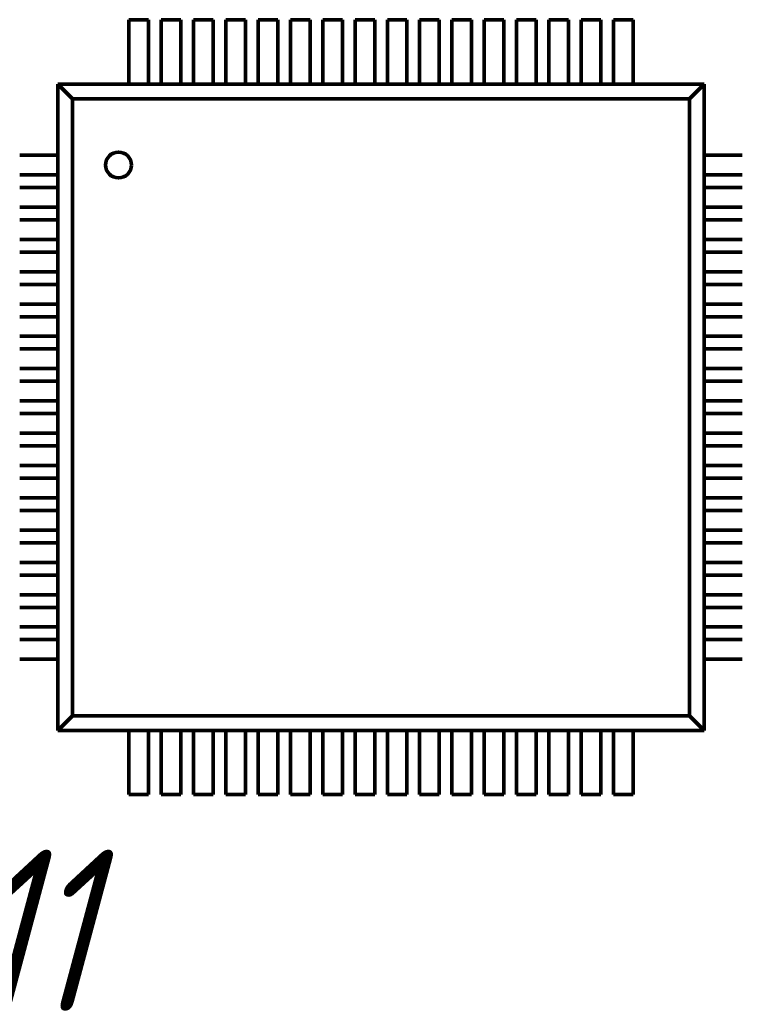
# Model space of a CAD drawing. Header units: millimetres. Extents: x 2803 to 446186229, y 1206 to 1506.
# Drawn here: x 2860.18 to 2871.36, y 1452.47 to 1467.81 of the extents above; entities that cross this region are included whole.
import ezdxf

# ---------------------------------------------------------------- set-up
doc = ezdxf.new("R2010")
doc.units = ezdxf.units.MM
doc.layers.add('Tonk', color=7, linetype='Continuous', lineweight=25)
doc.layers.add('Видимый контур (ГОСТ)', color=7, linetype='Continuous', lineweight=50)
doc.styles.get("Standard").update_dxf_attribs({"font": '', "width": 0.8, "oblique": 15})
doc.styles.get('Standard').set_extended_font_data('GOST type B')

msp = doc.modelspace()

# ---------------------------------------------------------------- linework, layer by layer
at = {"layer": 'Видимый контур (ГОСТ)'}
for p, q in [((2861.865, 1467.814), (2862.169, 1467.814)), ((2861.865, 1467.687), (2861.865, 1467.814)), ((2862.169, 1467.814), (2862.169, 1467.687)), ((2862.365, 1467.814), (2862.669, 1467.814)), ((2862.365, 1467.687), (2862.365, 1467.814)), ((2862.669, 1467.814), (2862.669, 1467.687)), ((2862.865, 1467.814), (2863.169, 1467.814)), ((2862.865, 1467.687), (2862.865, 1467.814)), ((2863.169, 1467.814), (2863.169, 1467.687)), ((2863.365, 1467.814), (2863.669, 1467.814)), ((2863.365, 1467.687), (2863.365, 1467.814)), ((2863.669, 1467.814), (2863.669, 1467.687)), ((2863.865, 1467.814), (2864.169, 1467.814)), ((2863.865, 1467.687), (2863.865, 1467.814)), ((2864.169, 1467.814), (2864.169, 1467.687)), ((2864.365, 1467.814), (2864.669, 1467.814)), ((2864.365, 1467.687), (2864.365, 1467.814)), ((2864.669, 1467.814), (2864.669, 1467.687)), ((2864.865, 1467.814), (2865.169, 1467.814)), ((2864.865, 1467.687), (2864.865, 1467.814)), ((2865.169, 1467.814), (2865.169, 1467.687)), ((2865.365, 1467.814), (2865.669, 1467.814)), ((2865.365, 1467.687), (2865.365, 1467.814)), ((2865.669, 1467.814), (2865.669, 1467.687)), ((2865.865, 1467.814), (2866.169, 1467.814)), ((2865.865, 1467.687), (2865.865, 1467.814)), ((2866.169, 1467.814), (2866.169, 1467.687)), ((2866.365, 1467.814), (2866.669, 1467.814)), ((2866.365, 1467.687), (2866.365, 1467.814)), ((2866.669, 1467.814), (2866.669, 1467.687)), ((2866.865, 1467.814), (2867.169, 1467.814)), ((2866.865, 1467.687), (2866.865, 1467.814)), ((2867.169, 1467.814), (2867.169, 1467.687)), ((2867.365, 1467.814), (2867.669, 1467.814)), ((2867.365, 1467.687), (2867.365, 1467.814)), ((2867.669, 1467.814), (2867.669, 1467.687)), ((2867.865, 1467.814), (2868.169, 1467.814)), ((2867.865, 1467.687), (2867.865, 1467.814)), ((2868.169, 1467.814), (2868.169, 1467.687)), ((2868.365, 1467.814), (2868.669, 1467.814)), ((2868.365, 1467.687), (2868.365, 1467.814)), ((2868.669, 1467.814), (2868.669, 1467.687)), ((2868.865, 1467.814), (2869.169, 1467.814)), ((2868.865, 1467.687), (2868.865, 1467.814)), ((2869.169, 1467.814), (2869.169, 1467.687)), ((2869.365, 1467.814), (2869.669, 1467.814)), ((2869.365, 1467.687), (2869.365, 1467.814)), ((2869.669, 1467.814), (2869.669, 1467.687)), ((2861.865, 1467.457), (2861.865, 1467.687)), ((2862.169, 1467.687), (2862.169, 1467.457)), ((2862.365, 1467.457), (2862.365, 1467.687)), ((2862.669, 1467.687), (2862.669, 1467.457)), ((2862.865, 1467.457), (2862.865, 1467.687)), ((2863.169, 1467.687), (2863.169, 1467.457)), ((2863.365, 1467.457), (2863.365, 1467.687)), ((2863.669, 1467.687), (2863.669, 1467.457)), ((2863.865, 1467.457), (2863.865, 1467.687)), ((2864.169, 1467.687), (2864.169, 1467.457)), ((2864.365, 1467.457), (2864.365, 1467.687)), ((2864.669, 1467.687), (2864.669, 1467.457)), ((2864.865, 1467.457), (2864.865, 1467.687)), ((2865.169, 1467.687), (2865.169, 1467.457)), ((2865.365, 1467.457), (2865.365, 1467.687)), ((2865.669, 1467.687), (2865.669, 1467.457)), ((2865.865, 1467.457), (2865.865, 1467.687)), ((2866.169, 1467.687), (2866.169, 1467.457)), ((2866.365, 1467.457), (2866.365, 1467.687)), ((2866.669, 1467.687), (2866.669, 1467.457)), ((2866.865, 1467.457), (2866.865, 1467.687)), ((2867.169, 1467.687), (2867.169, 1467.457)), ((2867.365, 1467.457), (2867.365, 1467.687)), ((2867.669, 1467.687), (2867.669, 1467.457)), ((2867.865, 1467.457), (2867.865, 1467.687)), ((2868.169, 1467.687), (2868.169, 1467.457)), ((2868.365, 1467.457), (2868.365, 1467.687)), ((2868.669, 1467.687), (2868.669, 1467.457)), ((2868.865, 1467.457), (2868.865, 1467.687)), ((2869.169, 1467.687), (2869.169, 1467.457)), ((2869.365, 1467.457), (2869.365, 1467.687)), ((2869.669, 1467.687), (2869.669, 1467.457)), ((2861.865, 1467.408), (2861.865, 1467.457)), ((2861.865, 1467.408), (2861.865, 1466.948)), ((2862.169, 1467.457), (2862.169, 1467.408)), ((2862.169, 1466.948), (2862.169, 1467.408)), ((2862.365, 1467.408), (2862.365, 1467.457)), ((2862.365, 1467.408), (2862.365, 1466.948)), ((2862.669, 1467.457), (2862.669, 1467.408)), ((2862.669, 1466.948), (2862.669, 1467.408)), ((2862.865, 1467.408), (2862.865, 1467.457)), ((2862.865, 1467.408), (2862.865, 1466.948)), ((2863.169, 1467.457), (2863.169, 1467.408)), ((2863.169, 1466.948), (2863.169, 1467.408)), ((2863.365, 1467.408), (2863.365, 1467.457)), ((2863.365, 1467.408), (2863.365, 1466.948)), ((2863.669, 1467.457), (2863.669, 1467.408)), ((2863.669, 1466.948), (2863.669, 1467.408)), ((2863.865, 1467.408), (2863.865, 1467.457)), ((2863.865, 1467.408), (2863.865, 1466.948)), ((2864.169, 1467.457), (2864.169, 1467.408)), ((2864.169, 1466.948), (2864.169, 1467.408)), ((2864.365, 1467.408), (2864.365, 1467.457)), ((2864.365, 1467.408), (2864.365, 1466.948)), ((2864.669, 1467.457), (2864.669, 1467.408)), ((2864.669, 1466.948), (2864.669, 1467.408)), ((2864.865, 1467.408), (2864.865, 1467.457)), ((2864.865, 1467.408), (2864.865, 1466.948)), ((2865.169, 1467.457), (2865.169, 1467.408)), ((2865.169, 1466.948), (2865.169, 1467.408)), ((2865.365, 1467.408), (2865.365, 1467.457)), ((2865.365, 1467.408), (2865.365, 1466.948)), ((2865.669, 1467.457), (2865.669, 1467.408)), ((2865.669, 1466.948), (2865.669, 1467.408)), ((2865.865, 1467.408), (2865.865, 1467.457)), ((2865.865, 1467.408), (2865.865, 1466.948)), ((2866.169, 1467.457), (2866.169, 1467.408)), ((2866.169, 1466.948), (2866.169, 1467.408)), ((2866.365, 1467.408), (2866.365, 1467.457)), ((2866.365, 1467.408), (2866.365, 1466.948)), ((2866.669, 1467.457), (2866.669, 1467.408)), ((2866.669, 1466.948), (2866.669, 1467.408)), ((2866.865, 1467.408), (2866.865, 1467.457)), ((2866.865, 1467.408), (2866.865, 1466.948)), ((2867.169, 1467.457), (2867.169, 1467.408)), ((2867.169, 1466.948), (2867.169, 1467.408)), ((2867.365, 1467.408), (2867.365, 1467.457)), ((2867.365, 1467.408), (2867.365, 1466.948)), ((2867.669, 1467.457), (2867.669, 1467.408)), ((2867.669, 1466.948), (2867.669, 1467.408)), ((2867.865, 1467.408), (2867.865, 1467.457)), ((2867.865, 1467.408), (2867.865, 1466.948)), ((2868.169, 1467.457), (2868.169, 1467.408)), ((2868.169, 1466.948), (2868.169, 1467.408)), ((2868.365, 1467.408), (2868.365, 1467.457)), ((2868.365, 1467.408), (2868.365, 1466.948)), ((2868.669, 1467.457), (2868.669, 1467.408)), ((2868.669, 1466.948), (2868.669, 1467.408)), ((2868.865, 1467.408), (2868.865, 1467.457)), ((2868.865, 1467.408), (2868.865, 1466.948)), ((2869.169, 1467.457), (2869.169, 1467.408)), ((2869.169, 1466.948), (2869.169, 1467.408)), ((2869.365, 1467.408), (2869.365, 1467.457)), ((2869.365, 1467.408), (2869.365, 1466.948)), ((2869.669, 1467.457), (2869.669, 1467.408)), ((2869.669, 1466.948), (2869.669, 1467.408)), ((2861.865, 1466.821), (2861.865, 1466.948)), ((2862.169, 1466.948), (2862.169, 1466.821)), ((2862.365, 1466.821), (2862.365, 1466.948)), ((2862.669, 1466.948), (2862.669, 1466.821)), ((2862.865, 1466.821), (2862.865, 1466.948)), ((2863.169, 1466.948), (2863.169, 1466.821)), ((2863.365, 1466.821), (2863.365, 1466.948)), ((2863.669, 1466.948), (2863.669, 1466.821)), ((2863.865, 1466.821), (2863.865, 1466.948)), ((2864.169, 1466.948), (2864.169, 1466.821)), ((2864.365, 1466.821), (2864.365, 1466.948)), ((2864.669, 1466.948), (2864.669, 1466.821)), ((2864.865, 1466.821), (2864.865, 1466.948)), ((2865.169, 1466.948), (2865.169, 1466.821)), ((2865.365, 1466.821), (2865.365, 1466.948)), ((2865.669, 1466.948), (2865.669, 1466.821)), ((2865.865, 1466.821), (2865.865, 1466.948)), ((2866.169, 1466.948), (2866.169, 1466.821)), ((2866.365, 1466.821), (2866.365, 1466.948)), ((2866.669, 1466.948), (2866.669, 1466.821)), ((2866.865, 1466.821), (2866.865, 1466.948)), ((2867.169, 1466.948), (2867.169, 1466.821)), ((2867.365, 1466.821), (2867.365, 1466.948)), ((2867.669, 1466.948), (2867.669, 1466.821)), ((2867.865, 1466.821), (2867.865, 1466.948)), ((2868.169, 1466.948), (2868.169, 1466.821)), ((2868.365, 1466.821), (2868.365, 1466.948)), ((2868.669, 1466.948), (2868.669, 1466.821)), ((2868.865, 1466.821), (2868.865, 1466.948)), ((2869.169, 1466.948), (2869.169, 1466.821)), ((2869.365, 1466.821), (2869.365, 1466.948)), ((2869.669, 1466.948), (2869.669, 1466.821)), ((2860.763, 1466.821), (2870.771, 1466.821)), ((2860.992, 1466.593), (2860.763, 1466.821)), ((2860.763, 1456.813), (2860.763, 1466.821)), ((2870.542, 1466.593), (2870.771, 1466.821)), ((2870.771, 1466.821), (2870.771, 1456.813)), ((2860.992, 1466.593), (2870.542, 1466.593)), ((2860.992, 1457.042), (2860.992, 1466.593)), ((2870.542, 1466.593), (2870.542, 1457.042)), ((2860.636, 1465.719), (2860.176, 1465.719)), ((2860.636, 1465.719), (2860.763, 1465.719)), ((2870.771, 1465.719), (2870.898, 1465.719)), ((2871.358, 1465.719), (2870.898, 1465.719)), ((2860.176, 1465.415), (2860.636, 1465.415)), ((2860.763, 1465.415), (2860.636, 1465.415)), ((2870.898, 1465.415), (2870.771, 1465.415)), ((2870.898, 1465.415), (2871.358, 1465.415)), ((2860.636, 1465.219), (2860.176, 1465.219)), ((2860.636, 1465.219), (2860.763, 1465.219)), ((2870.771, 1465.219), (2870.898, 1465.219)), ((2871.358, 1465.219), (2870.898, 1465.219)), ((2860.176, 1464.915), (2860.636, 1464.915)), ((2860.763, 1464.915), (2860.636, 1464.915)), ((2870.898, 1464.915), (2870.771, 1464.915)), ((2870.898, 1464.915), (2871.358, 1464.915)), ((2860.636, 1464.719), (2860.176, 1464.719)), ((2860.636, 1464.719), (2860.763, 1464.719)), ((2870.771, 1464.719), (2870.898, 1464.719)), ((2871.358, 1464.719), (2870.898, 1464.719)), ((2860.176, 1464.415), (2860.636, 1464.415)), ((2860.763, 1464.415), (2860.636, 1464.415)), ((2870.898, 1464.415), (2870.771, 1464.415)), ((2870.898, 1464.415), (2871.358, 1464.415)), ((2860.636, 1464.219), (2860.176, 1464.219)), ((2860.636, 1464.219), (2860.763, 1464.219)), ((2870.771, 1464.219), (2870.898, 1464.219)), ((2871.358, 1464.219), (2870.898, 1464.219)), ((2860.176, 1463.915), (2860.636, 1463.915)), ((2860.763, 1463.915), (2860.636, 1463.915)), ((2870.898, 1463.915), (2870.771, 1463.915)), ((2870.898, 1463.915), (2871.358, 1463.915)), ((2860.636, 1463.719), (2860.176, 1463.719)), ((2860.636, 1463.719), (2860.763, 1463.719)), ((2870.771, 1463.719), (2870.898, 1463.719)), ((2871.358, 1463.719), (2870.898, 1463.719)), ((2860.176, 1463.415), (2860.636, 1463.415)), ((2860.763, 1463.415), (2860.636, 1463.415)), ((2870.898, 1463.415), (2870.771, 1463.415)), ((2870.898, 1463.415), (2871.358, 1463.415)), ((2860.636, 1463.219), (2860.176, 1463.219)), ((2860.636, 1463.219), (2860.763, 1463.219)), ((2870.771, 1463.219), (2870.898, 1463.219)), ((2871.358, 1463.219), (2870.898, 1463.219)), ((2860.176, 1462.915), (2860.636, 1462.915)), ((2860.763, 1462.915), (2860.636, 1462.915)), ((2870.898, 1462.915), (2870.771, 1462.915)), ((2870.898, 1462.915), (2871.358, 1462.915)), ((2860.636, 1462.719), (2860.176, 1462.719)), ((2860.636, 1462.719), (2860.763, 1462.719)), ((2870.771, 1462.719), (2870.898, 1462.719)), ((2871.358, 1462.719), (2870.898, 1462.719)), ((2860.176, 1462.415), (2860.636, 1462.415)), ((2860.763, 1462.415), (2860.636, 1462.415)), ((2870.898, 1462.415), (2870.771, 1462.415)), ((2870.898, 1462.415), (2871.358, 1462.415)), ((2860.636, 1462.219), (2860.176, 1462.219)), ((2860.636, 1462.219), (2860.763, 1462.219)), ((2870.771, 1462.219), (2870.898, 1462.219)), ((2871.358, 1462.219), (2870.898, 1462.219)), ((2860.176, 1461.915), (2860.636, 1461.915)), ((2860.763, 1461.915), (2860.636, 1461.915)), ((2870.898, 1461.915), (2870.771, 1461.915)), ((2870.898, 1461.915), (2871.358, 1461.915)), ((2860.636, 1461.719), (2860.176, 1461.719)), ((2860.636, 1461.719), (2860.763, 1461.719)), ((2870.771, 1461.719), (2870.898, 1461.719)), ((2871.358, 1461.719), (2870.898, 1461.719)), ((2860.176, 1461.415), (2860.636, 1461.415)), ((2860.763, 1461.415), (2860.636, 1461.415)), ((2870.898, 1461.415), (2870.771, 1461.415)), ((2870.898, 1461.415), (2871.358, 1461.415)), ((2860.636, 1461.219), (2860.176, 1461.219)), ((2860.636, 1461.219), (2860.763, 1461.219)), ((2870.771, 1461.219), (2870.898, 1461.219)), ((2871.358, 1461.219), (2870.898, 1461.219)), ((2860.176, 1460.915), (2860.636, 1460.915)), ((2860.763, 1460.915), (2860.636, 1460.915)), ((2870.898, 1460.915), (2870.771, 1460.915)), ((2870.898, 1460.915), (2871.358, 1460.915)), ((2860.636, 1460.719), (2860.176, 1460.719)), ((2860.636, 1460.719), (2860.763, 1460.719)), ((2870.771, 1460.719), (2870.898, 1460.719)), ((2871.358, 1460.719), (2870.898, 1460.719)), ((2860.176, 1460.415), (2860.636, 1460.415)), ((2860.763, 1460.415), (2860.636, 1460.415)), ((2870.898, 1460.415), (2870.771, 1460.415)), ((2870.898, 1460.415), (2871.358, 1460.415)), ((2860.636, 1460.219), (2860.176, 1460.219)), ((2860.636, 1460.219), (2860.763, 1460.219)), ((2870.771, 1460.219), (2870.898, 1460.219)), ((2871.358, 1460.219), (2870.898, 1460.219)), ((2860.176, 1459.915), (2860.636, 1459.915)), ((2860.763, 1459.915), (2860.636, 1459.915)), ((2870.898, 1459.915), (2870.771, 1459.915)), ((2870.898, 1459.915), (2871.358, 1459.915)), ((2860.636, 1459.719), (2860.176, 1459.719)), ((2860.636, 1459.719), (2860.763, 1459.719)), ((2870.771, 1459.719), (2870.898, 1459.719)), ((2871.358, 1459.719), (2870.898, 1459.719)), ((2860.176, 1459.415), (2860.636, 1459.415)), ((2860.763, 1459.415), (2860.636, 1459.415)), ((2870.898, 1459.415), (2870.771, 1459.415)), ((2870.898, 1459.415), (2871.358, 1459.415)), ((2860.636, 1459.219), (2860.176, 1459.219)), ((2860.636, 1459.219), (2860.763, 1459.219)), ((2870.771, 1459.219), (2870.898, 1459.219)), ((2871.358, 1459.219), (2870.898, 1459.219)), ((2860.176, 1458.915), (2860.636, 1458.915)), ((2860.763, 1458.915), (2860.636, 1458.915)), ((2870.898, 1458.915), (2870.771, 1458.915)), ((2870.898, 1458.915), (2871.358, 1458.915)), ((2860.636, 1458.719), (2860.176, 1458.719)), ((2860.636, 1458.719), (2860.763, 1458.719)), ((2870.771, 1458.719), (2870.898, 1458.719)), ((2871.358, 1458.719), (2870.898, 1458.719)), ((2860.176, 1458.415), (2860.636, 1458.415)), ((2860.763, 1458.415), (2860.636, 1458.415)), ((2870.898, 1458.415), (2870.771, 1458.415)), ((2870.898, 1458.415), (2871.358, 1458.415)), ((2860.636, 1458.219), (2860.176, 1458.219)), ((2860.636, 1458.219), (2860.763, 1458.219)), ((2870.771, 1458.219), (2870.898, 1458.219)), ((2871.358, 1458.219), (2870.898, 1458.219)), ((2860.176, 1457.915), (2860.636, 1457.915)), ((2860.763, 1457.915), (2860.636, 1457.915)), ((2870.898, 1457.915), (2870.771, 1457.915)), ((2870.898, 1457.915), (2871.358, 1457.915)), ((2860.763, 1456.813), (2860.992, 1457.042)), ((2870.542, 1457.042), (2860.992, 1457.042)), ((2870.542, 1457.042), (2870.771, 1456.813)), ((2870.771, 1456.813), (2860.763, 1456.813)), ((2861.865, 1456.686), (2861.865, 1456.813)), ((2862.169, 1456.813), (2862.169, 1456.686)), ((2862.365, 1456.686), (2862.365, 1456.813)), ((2862.669, 1456.813), (2862.669, 1456.686)), ((2862.865, 1456.686), (2862.865, 1456.813)), ((2863.169, 1456.813), (2863.169, 1456.686)), ((2863.365, 1456.686), (2863.365, 1456.813)), ((2863.669, 1456.813), (2863.669, 1456.686)), ((2863.865, 1456.686), (2863.865, 1456.813)), ((2864.169, 1456.813), (2864.169, 1456.686)), ((2864.365, 1456.686), (2864.365, 1456.813)), ((2864.669, 1456.813), (2864.669, 1456.686)), ((2864.865, 1456.686), (2864.865, 1456.813)), ((2865.169, 1456.813), (2865.169, 1456.686)), ((2865.365, 1456.686), (2865.365, 1456.813)), ((2865.669, 1456.813), (2865.669, 1456.686)), ((2865.865, 1456.686), (2865.865, 1456.813)), ((2866.169, 1456.813), (2866.169, 1456.686)), ((2866.365, 1456.686), (2866.365, 1456.813)), ((2866.669, 1456.813), (2866.669, 1456.686)), ((2866.865, 1456.686), (2866.865, 1456.813)), ((2867.169, 1456.813), (2867.169, 1456.686)), ((2867.365, 1456.686), (2867.365, 1456.813)), ((2867.669, 1456.813), (2867.669, 1456.686)), ((2867.865, 1456.686), (2867.865, 1456.813)), ((2868.169, 1456.813), (2868.169, 1456.686)), ((2868.365, 1456.686), (2868.365, 1456.813)), ((2868.669, 1456.813), (2868.669, 1456.686)), ((2868.865, 1456.686), (2868.865, 1456.813)), ((2869.169, 1456.813), (2869.169, 1456.686)), ((2869.365, 1456.686), (2869.365, 1456.813)), ((2869.669, 1456.813), (2869.669, 1456.686)), ((2861.865, 1456.686), (2861.865, 1456.227)), ((2862.169, 1456.227), (2862.169, 1456.686)), ((2862.365, 1456.686), (2862.365, 1456.227)), ((2862.669, 1456.227), (2862.669, 1456.686)), ((2862.865, 1456.686), (2862.865, 1456.227)), ((2863.169, 1456.227), (2863.169, 1456.686)), ((2863.365, 1456.686), (2863.365, 1456.227)), ((2863.669, 1456.227), (2863.669, 1456.686)), ((2863.865, 1456.686), (2863.865, 1456.227)), ((2864.169, 1456.227), (2864.169, 1456.686)), ((2864.365, 1456.686), (2864.365, 1456.227)), ((2864.669, 1456.227), (2864.669, 1456.686)), ((2864.865, 1456.686), (2864.865, 1456.227)), ((2865.169, 1456.227), (2865.169, 1456.686)), ((2865.365, 1456.686), (2865.365, 1456.227)), ((2865.669, 1456.227), (2865.669, 1456.686)), ((2865.865, 1456.686), (2865.865, 1456.227)), ((2866.169, 1456.227), (2866.169, 1456.686)), ((2866.365, 1456.686), (2866.365, 1456.227)), ((2866.669, 1456.227), (2866.669, 1456.686)), ((2866.865, 1456.686), (2866.865, 1456.227)), ((2867.169, 1456.227), (2867.169, 1456.686)), ((2867.365, 1456.686), (2867.365, 1456.227)), ((2867.669, 1456.227), (2867.669, 1456.686)), ((2867.865, 1456.686), (2867.865, 1456.227)), ((2868.169, 1456.227), (2868.169, 1456.686)), ((2868.365, 1456.686), (2868.365, 1456.227)), ((2868.669, 1456.227), (2868.669, 1456.686)), ((2868.865, 1456.686), (2868.865, 1456.227)), ((2869.169, 1456.227), (2869.169, 1456.686)), ((2869.365, 1456.686), (2869.365, 1456.227)), ((2869.669, 1456.227), (2869.669, 1456.686)), ((2861.865, 1456.177), (2861.865, 1456.227)), ((2861.865, 1455.947), (2861.865, 1456.177)), ((2862.169, 1456.227), (2862.169, 1456.177)), ((2862.169, 1456.177), (2862.169, 1455.947)), ((2862.365, 1456.177), (2862.365, 1456.227)), ((2862.365, 1455.947), (2862.365, 1456.177)), ((2862.669, 1456.227), (2862.669, 1456.177)), ((2862.669, 1456.177), (2862.669, 1455.947)), ((2862.865, 1456.177), (2862.865, 1456.227)), ((2862.865, 1455.947), (2862.865, 1456.177)), ((2863.169, 1456.227), (2863.169, 1456.177)), ((2863.169, 1456.177), (2863.169, 1455.947)), ((2863.365, 1456.177), (2863.365, 1456.227)), ((2863.365, 1455.947), (2863.365, 1456.177)), ((2863.669, 1456.227), (2863.669, 1456.177)), ((2863.669, 1456.177), (2863.669, 1455.947)), ((2863.865, 1456.177), (2863.865, 1456.227)), ((2863.865, 1455.947), (2863.865, 1456.177)), ((2864.169, 1456.227), (2864.169, 1456.177)), ((2864.169, 1456.177), (2864.169, 1455.947)), ((2864.365, 1456.177), (2864.365, 1456.227)), ((2864.365, 1455.947), (2864.365, 1456.177)), ((2864.669, 1456.227), (2864.669, 1456.177)), ((2864.669, 1456.177), (2864.669, 1455.947)), ((2864.865, 1456.177), (2864.865, 1456.227)), ((2864.865, 1455.947), (2864.865, 1456.177)), ((2865.169, 1456.227), (2865.169, 1456.177)), ((2865.169, 1456.177), (2865.169, 1455.947)), ((2865.365, 1456.177), (2865.365, 1456.227)), ((2865.365, 1455.947), (2865.365, 1456.177)), ((2865.669, 1456.227), (2865.669, 1456.177)), ((2865.669, 1456.177), (2865.669, 1455.947)), ((2865.865, 1456.177), (2865.865, 1456.227)), ((2865.865, 1455.947), (2865.865, 1456.177)), ((2866.169, 1456.227), (2866.169, 1456.177)), ((2866.169, 1456.177), (2866.169, 1455.947)), ((2866.365, 1456.177), (2866.365, 1456.227)), ((2866.365, 1455.947), (2866.365, 1456.177)), ((2866.669, 1456.227), (2866.669, 1456.177)), ((2866.669, 1456.177), (2866.669, 1455.947)), ((2866.865, 1456.177), (2866.865, 1456.227)), ((2866.865, 1455.947), (2866.865, 1456.177)), ((2867.169, 1456.227), (2867.169, 1456.177)), ((2867.169, 1456.177), (2867.169, 1455.947)), ((2867.365, 1456.177), (2867.365, 1456.227)), ((2867.365, 1455.947), (2867.365, 1456.177)), ((2867.669, 1456.227), (2867.669, 1456.177)), ((2867.669, 1456.177), (2867.669, 1455.947)), ((2867.865, 1456.177), (2867.865, 1456.227)), ((2867.865, 1455.947), (2867.865, 1456.177)), ((2868.169, 1456.227), (2868.169, 1456.177)), ((2868.169, 1456.177), (2868.169, 1455.947)), ((2868.365, 1456.177), (2868.365, 1456.227)), ((2868.365, 1455.947), (2868.365, 1456.177)), ((2868.669, 1456.227), (2868.669, 1456.177)), ((2868.669, 1456.177), (2868.669, 1455.947)), ((2868.865, 1456.177), (2868.865, 1456.227)), ((2868.865, 1455.947), (2868.865, 1456.177)), ((2869.169, 1456.227), (2869.169, 1456.177)), ((2869.169, 1456.177), (2869.169, 1455.947)), ((2869.365, 1456.177), (2869.365, 1456.227)), ((2869.365, 1455.947), (2869.365, 1456.177)), ((2869.669, 1456.227), (2869.669, 1456.177)), ((2869.669, 1456.177), (2869.669, 1455.947)), ((2861.865, 1455.82), (2861.865, 1455.947)), ((2862.169, 1455.947), (2862.169, 1455.82)), ((2862.365, 1455.82), (2862.365, 1455.947)), ((2862.669, 1455.947), (2862.669, 1455.82)), ((2862.865, 1455.82), (2862.865, 1455.947)), ((2863.169, 1455.947), (2863.169, 1455.82)), ((2863.365, 1455.82), (2863.365, 1455.947)), ((2863.669, 1455.947), (2863.669, 1455.82)), ((2863.865, 1455.82), (2863.865, 1455.947)), ((2864.169, 1455.947), (2864.169, 1455.82)), ((2864.365, 1455.82), (2864.365, 1455.947)), ((2864.669, 1455.947), (2864.669, 1455.82)), ((2864.865, 1455.82), (2864.865, 1455.947)), ((2865.169, 1455.947), (2865.169, 1455.82)), ((2865.365, 1455.82), (2865.365, 1455.947)), ((2865.669, 1455.947), (2865.669, 1455.82)), ((2865.865, 1455.82), (2865.865, 1455.947)), ((2866.169, 1455.947), (2866.169, 1455.82)), ((2866.365, 1455.82), (2866.365, 1455.947)), ((2866.669, 1455.947), (2866.669, 1455.82)), ((2866.865, 1455.82), (2866.865, 1455.947)), ((2867.169, 1455.947), (2867.169, 1455.82)), ((2867.365, 1455.82), (2867.365, 1455.947)), ((2867.669, 1455.947), (2867.669, 1455.82)), ((2867.865, 1455.82), (2867.865, 1455.947)), ((2868.169, 1455.947), (2868.169, 1455.82)), ((2868.365, 1455.82), (2868.365, 1455.947)), ((2868.669, 1455.947), (2868.669, 1455.82)), ((2868.865, 1455.82), (2868.865, 1455.947)), ((2869.169, 1455.947), (2869.169, 1455.82)), ((2869.365, 1455.82), (2869.365, 1455.947)), ((2869.669, 1455.947), (2869.669, 1455.82)), ((2862.169, 1455.82), (2861.865, 1455.82)), ((2862.669, 1455.82), (2862.365, 1455.82)), ((2863.169, 1455.82), (2862.865, 1455.82)), ((2863.669, 1455.82), (2863.365, 1455.82)), ((2864.169, 1455.82), (2863.865, 1455.82)), ((2864.669, 1455.82), (2864.365, 1455.82)), ((2865.169, 1455.82), (2864.865, 1455.82)), ((2865.669, 1455.82), (2865.365, 1455.82)), ((2866.169, 1455.82), (2865.865, 1455.82)), ((2866.669, 1455.82), (2866.365, 1455.82)), ((2867.169, 1455.82), (2866.865, 1455.82)), ((2867.669, 1455.82), (2867.365, 1455.82)), ((2868.169, 1455.82), (2867.865, 1455.82)), ((2868.669, 1455.82), (2868.365, 1455.82)), ((2869.169, 1455.82), (2868.865, 1455.82)), ((2869.669, 1455.82), (2869.365, 1455.82))]:
    msp.add_line(p, q, dxfattribs=at)
msp.add_circle((2861.704, 1465.567), 0.2, dxfattribs=at)

# ---------------------------------------------------------------- texts
at = {"layer": 'Tonk', "insert": (2857.762, 1454.967), "char_height": 2.5, "attachment_point": 1}
msp.add_mtext_dynamic_manual_height_columns('R11', width=6.41285, gutter_width=20, heights=[0], dxfattribs=at)

doc.saveas('drawing.dxf')
